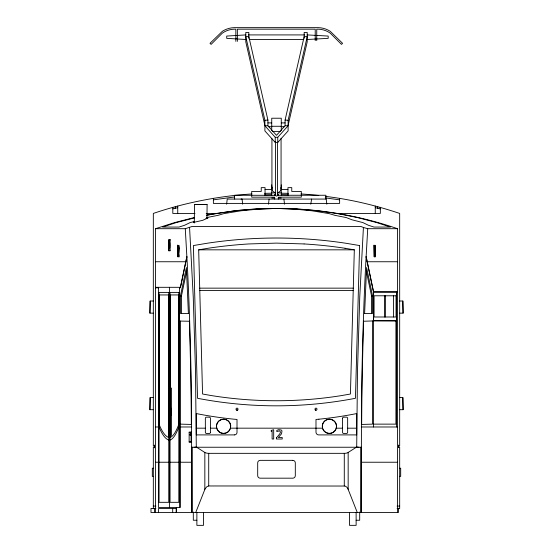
<?xml version="1.0" encoding="UTF-8"?>
<svg xmlns="http://www.w3.org/2000/svg" width="553" height="553" viewBox="0 0 553 553"><rect width="100%" height="100%" fill="white"/><g stroke="black" fill="none" stroke-linecap="round" stroke-linejoin="round"><path stroke-width="0.83" d="M155.476 512.5L155.476 228.7L185.283 228.7L192.009 226.502L360.991 226.502L363.418 227.483L359.74 297.182L357.487 371.257L356.706 447.232L358.959 447.239M194.29 222.963L194.49 204.458L207.112 204.603L206.96 218.055M153.326 313.15L149.918 313.15L150.153 301.012L153.326 301.012M153.326 409.704L149.918 409.704L150.153 397.566L153.326 397.566M345.058 248.283L354.321 249.832L350.429 394.013L341.63 395.561A410.9 409.04 0 0 1 211.37 395.568L202.571 394.013L198.679 249.832L207.942 248.283A421.884 388.648 0 0 1 248.981 243.942L276.5 243.113L304.019 243.942M363.604 321.258L363.224 335.429A490.262 61.86 90 0 0 361.773 409.676L361.662 424.441L372.577 424.13L372.577 320.947L363.349 321.258M364.614 313.447L366.591 267.534L372.577 296.028L372.577 313.447L364.399 313.447M363.432 227.483L367.717 228.7L365.789 262.813A493.739 62.295 90 0 0 363.494 316.53L362.906 334.848A492.806 62.178 90 0 0 361.455 409.483L361.268 512.5M277.516 142.245L277.516 195.202L277.074 195.907A1.113 0.947 0 0 1 276.058 195.962L275.484 195.32L275.484 141.513M226.612 204.195L227.228 199.073L326.201 199.073L326.816 204.195M268.488 204.195L269.097 199.073M310.751 204.195L311.609 199.073M186.873 256.461L180.389 287.311L155.476 287.311M186.893 256.938L180.402 287.816L179.462 287.816M188.601 313.447L180.423 313.447L180.423 296.028L186.409 267.534L188.386 313.447M181.432 313.447L181.432 296.028L186.714 270.887M285.085 120.084L304.171 36.567L307.205 36.761L288.113 120.284L288.113 130.902L277.765 142.439L275.235 142.439L264.887 130.902L264.887 120.284L245.795 36.761L248.829 36.567L267.915 120.084L267.915 125.752L276.5 135.319L285.085 125.752L285.085 120.084L288.113 120.284M288.113 125.434L307.205 41.91L307.205 32.461L304.171 32.461L304.171 38.281M195.727 512.5L205.073 488.873L206.87 486.688L208.716 485.963L345.058 486.039L346.849 487.145L347.955 488.838L357.273 512.5M230.463 428.167A7.12 7.12 0 0 1 218.546 431.354A7.12 7.12 0 0 1 221.739 419.437A7.12 7.12 0 0 1 230.463 428.167L230.456 428.188A7.113 7.113 0 0 1 216.721 428.188L216.707 428.174A7.134 7.12 0 0 1 223.585 419.195A7.134 7.12 0 0 1 230.47 428.167L322.544 428.188M336.286 428.188L336.293 428.167A7.134 7.12 0 0 0 329.415 419.195A7.134 7.12 0 0 0 322.53 428.167L323.249 429.881A7.113 7.113 0 0 0 336.286 428.195L342.57 428.188M275.726 194.753L275.484 195.32L234.444 195.257L234.645 199.073M277.765 142.439L277.765 137.289L288.113 125.752L285.085 125.752M170.621 414.204L170.22 411.75L170.621 409.303M196.668 447.239L204.838 452.478A5.046 1.853 0 0 0 208.716 453.342L344.284 453.336A4.313 1.583 0 0 0 348.134 452.472L356.332 447.239M194.214 222.071L193.274 222.458L202.661 220.343L207.983 217.93L206.006 218.442M155.476 228.7L174.624 222.583L194.324 217.529M189.568 227.483L193.26 297.182L195.513 371.257L196.294 447.239L194.041 447.239M251.926 193.958A392.443 392.443 0 0 0 234.223 195.472C206.711 198.582 179.538 204.499 153.326 213.43L153.326 445.877L154.342 445.877L154.342 447.149L153.326 447.149L153.326 508.629L155.911 508.629M172.812 208.916L177.72 207.658M194.214 217.979L176.255 222.583L162.541 227.062L178.985 227.062L184.481 225.306L190.094 222.596L193.999 221.594M206.919 215.062L234.963 210.734A378.929 378.929 0 0 1 318.037 210.734C345.086 213.852 371.796 219.776 397.524 228.7L397.524 512.5M206.497 215.4L215.47 213.582L235.626 210.741L256.004 209.027L275.857 208.481M206.808 217.55L217.986 215.359L223.896 213.603L241.267 210.769L258.839 209.062L276.5 208.453L294.161 209.062L311.733 210.769L329.104 213.603L335.014 215.359L346.192 217.55L351.971 219.79L362.906 222.596L368.519 225.306L374.015 227.062L390.459 227.062L376.745 222.583L357.356 217.536L337.53 213.582L317.374 210.741L296.346 208.999M207.112 204.603L194.49 204.458M213.617 199.82L234.389 196.986M264.887 120.284L267.915 120.084M245.795 34.915L226.716 36.063L226.716 38.351L245.795 39.491M307.205 39.491L328.192 38.351L328.192 36.063L307.205 34.915M242.062 199.073L242.677 204.195M248.359 34.915L304.641 34.915M235.841 38.337L237.368 38.337M315.217 38.337L316.745 38.337M249.209 39.491L303.791 39.491M267.915 122.904L271.73 122.904M281.27 122.904L285.085 122.904M267.915 125.752L264.887 125.752L275.235 137.289L275.235 142.439M271.73 126.271L281.27 126.271M268.675 126.713L271.73 126.713M281.27 126.713L284.325 126.713M272.525 131.393L280.475 131.393M275.235 137.289L277.765 137.289M265.053 189.534L271.834 189.534M281.166 189.534L287.947 189.534M271.73 192.907L275.705 192.907M277.295 192.907L281.27 192.907M277.509 195.257L325.945 195.257L325.945 199.073M271.73 198.029L274.91 198.029M278.09 198.029L281.27 198.029M194.995 213.43L172.812 213.43L172.812 207.32M206.207 213.43L217.419 213.43M335.581 213.43L380.34 213.43L380.34 207.32M367.717 228.7L397.524 228.7M170.041 240.133L168.762 240.133L168.762 250.309L170.041 250.309M198.679 249.832L354.321 249.832M155.476 261.749L185.76 261.749M367.24 261.749L397.524 261.749M155.476 287.816L158.421 287.816M199.716 288.148L353.284 288.148M199.778 290.56L353.222 290.56M366.127 256.461L373.538 291.714L397.524 291.714M397.524 292.226L373.607 292.226L373.607 320.553L396.501 320.553L396.501 292.226M180.423 296.028L181.432 296.028M366.286 270.887L371.568 296.028L372.577 296.028M399.674 301.012L402.847 301.012L403.082 313.15L399.674 313.15M179.462 321.058L189.651 321.258M396.563 321.058L372.577 320.947M170.365 388.116L171.492 388.116L171.492 435.384L170.594 435.384M399.674 397.566L402.847 397.566L403.082 409.704L399.674 409.704M373.538 424.13L395.92 424.13L395.92 321.058M155.476 426.985L158.421 426.985M180.423 426.985L191.677 426.985M361.323 426.985L397.524 426.985M205.35 428.174L196.246 428.174M210.43 428.174L216.707 428.174M347.65 428.188L356.754 428.188M189.202 432.584L190.999 432.584M189.202 441.743L190.999 441.743M155.476 462.232L158.421 462.232M159.057 462.232L168.762 462.232M170.041 462.232L178.819 462.232M180.423 462.232L191.601 462.232M361.399 462.232L397.524 462.232M153.326 468.218L152.31 468.218L152.31 476.354L153.326 476.354M399.674 468.218L400.69 468.218L400.69 476.354L399.674 476.354M153.326 506.085L155.911 506.085M397.089 506.085L399.674 506.085M153.119 508.428L150.983 508.428L150.983 512.5L398.457 512.5L398.457 508.235M397.089 508.629L399.674 508.629L399.674 447.149L398.658 447.149L398.658 445.877L399.674 445.877L399.674 213.43C375.57 205.329 350.713 199.391 325.447 196.377M196.875 520.249L193.308 520.249L193.308 512.037M356.125 520.249L359.692 520.249L359.692 512.037M241.067 199.073L241.806 199.073M195.333 447.239L196.025 447.239M356.975 447.232L357.667 447.239M277.143 208.481L296.996 209.027M180.423 424.13L191.338 424.441L191.227 409.676A490.262 61.86 90 0 0 189.776 335.429L189.396 321.258M325.261 197.891L339.383 199.82M375.28 207.658L380.188 208.916L380.188 207.32M277.343 194.822L277.516 195.202M264.887 125.434L245.795 41.91L245.795 32.461L248.829 32.461L248.829 38.281M366.107 256.869L373.538 292.226M283.903 199.073L284.512 204.195M185.283 228.7L187.211 262.813A493.739 62.295 -90 0 1 189.506 316.53L190.094 334.848A492.806 62.178 -90 0 1 191.545 409.483L191.732 512.5M403.082 313.15L402.847 301.012M403.082 409.704L402.847 397.566M398.457 445.041L398.457 447.619M396.563 291.714L396.563 426.985M393.529 295.786L393.529 316.993M385.054 295.786L385.054 316.993M384.923 295.786L384.923 316.993M377.72 206.698L377.72 208.274M375.252 206.075L375.252 213.43M373.538 291.714L373.538 426.985M371.568 296.028L371.568 313.447M361.399 512.5L361.399 447.239L191.601 447.239L191.601 512.5M360.756 447.239L360.756 512.5M356.125 512.583L356.125 525.35L349.51 525.35L349.51 512.41M348.162 452.478L348.162 489.357M344.284 453.336L344.284 485.963M339.625 198.313L339.625 203.4L213.375 203.4L213.375 198.313M316.745 40.625L316.745 29.178L318.265 29.178A21.449 21.449 0 0 1 330.286 33.18L341.491 44.385L342.57 43.307L330.224 31.3A22.936 22.936 0 0 0 318.341 27.65L234.244 27.65A22.936 22.936 0 0 0 222.361 31.3L210.016 43.307L211.094 44.385L222.292 33.18A21.449 21.449 0 0 1 234.313 29.178L235.841 29.178L235.841 41.385M315.217 40.625L315.217 29.178L237.368 29.178L237.368 41.385M287.947 195.257L287.947 187.626L291.763 187.626L291.763 191.442L301.302 191.442L301.302 197.165L278.408 197.165L278.408 199.073M281.27 130.543L281.27 118.224L271.73 118.224L271.73 130.543M281.27 184.861L281.27 195.617M281.069 138.271L281.069 188.67M278.532 194.241L278.532 195.257M274.592 199.073L274.592 197.165L251.698 197.165L251.698 191.442L261.237 191.442L261.237 187.626L265.053 187.626L265.053 195.257M274.468 194.241L274.468 195.257M271.931 138.685L271.931 189.091M271.73 184.861L271.73 195.617M208.716 453.336L208.716 485.963M204.838 452.478L204.838 489.357M203.49 512.41L203.49 525.35L196.875 525.35L196.875 512.583M192.244 447.239L192.244 512.5M180.423 321.058L180.423 507.412L158.421 507.412L158.421 287.311M179.462 287.311L179.462 507.412M177.748 206.075L177.748 213.43M176.359 507.412L176.359 512.5M176.227 512.5L176.227 508.428L158.58 508.428L158.58 512.5M175.28 206.698L175.28 208.274M172.695 508.428L172.695 512.5M170.594 388.116L170.594 408.377M170.594 415.13L170.594 437.236M170.365 407.976L170.365 294.943L178.495 294.943L178.495 425.146L178.011 426.404A244.682 30.871 -90 0 1 170.766 437.16L170.365 437.333L170.365 414.881M169.405 287.311L169.405 507.412M154.543 445.034L154.543 447.854M154.543 508.235L154.543 512.5M150.153 301.012L149.918 313.15M150.153 397.566L149.918 409.704M304.122 243.942A421.884 388.648 0 0 1 345.162 248.283M178.819 426.985A247.226 31.196 -90 0 1 170.041 440.015M170.925 408.314A3.56 0.449 -90 0 1 171.492 411.75A3.56 0.449 -90 0 1 170.925 415.192M315.991 410.354A1.016 1.016 0 0 1 315.265 410.056M168.762 440.015A300.051 37.86 -90 0 1 159.057 426.985M237.728 410.056A1.016 1.016 0 0 1 237.009 410.354M264.624 193.37A392.443 392.443 0 0 1 271.412 193.218M281.588 193.218A392.443 392.443 0 0 1 288.376 193.37M301.074 193.958A392.443 392.443 0 0 1 318.777 195.472M264.673 194.891A390.916 390.916 0 0 1 271.433 194.746M281.567 194.746A390.916 390.916 0 0 1 288.327 194.891M280.855 187.681A4.576 3.864 0 0 1 277.924 192.555M275.553 192.658A4.576 3.864 0 0 1 272.415 187.135M271.246 430.428L271.246 431.589L272.117 431.133L272.117 439.013L273.687 439.013L273.687 429.736L271.246 430.428M276.5 437.852L276.5 439.013L282.23 439.013L282.23 437.499L278.366 437.499L281.525 433.794L281.982 430.994A1.894 1.894 0 0 0 281.076 429.964L278.622 429.667L276.79 430.4L276.79 431.554L279.742 430.863L280.482 432.107L279.804 433.808L276.5 437.852M342.57 418.262L342.584 432.55A1.12 1.12 0 0 0 343.461 433.428L346.551 433.441A1.196 1.196 0 0 0 347.65 432.342L347.65 418.262A1.196 1.196 0 0 0 346.551 417.162L343.669 417.162A1.196 1.196 0 0 0 342.57 418.262M178.951 248.166L178.322 256.799L179.227 256.799L179.227 254.905L178.619 254.905C179.393 254.76 179.366 239.781 178.37 247.468L178.743 246.5L178.951 248.166M375.28 248.166L374.651 256.799L375.556 256.799L375.556 254.905L374.948 254.905C375.722 254.76 375.694 239.781 374.699 247.468L375.072 246.5L375.28 248.166M169.723 411.093C170.103 421.199 170.829 403.932 169.723 411.093M190.101 434.395C190.197 437.852 190.522 432.204 190.101 434.395M190.605 434.395C190.709 437.9 191.02 432.1 190.605 434.395M359.609 245.553L355.455 398.291A415.911 414.031 0 0 1 197.545 398.298L193.391 245.553L207.119 243.258A419.63 380.077 0 0 1 345.881 243.251L359.609 245.553M210.43 432.418L210.416 432.55A1.12 1.12 0 0 1 209.539 433.428L206.449 433.441A1.196 1.196 0 0 1 205.35 432.342L205.35 418.262A1.196 1.196 0 0 1 206.449 417.162L209.331 417.162A1.196 1.196 0 0 1 210.43 418.262L210.43 432.418M177.693 245.2L177.879 256.799L177.693 245.2M374.028 245.2L374.208 256.799L374.028 245.2M318.901 419.202L315.991 419.444L315.991 432.156A2.758 2.758 0 0 0 318.535 434.907L356.692 434.907L356.692 413.561A386.761 386.132 0 0 1 318.901 419.202M170.11 239.629L168.693 239.629L168.693 250.82L170.11 250.82L170.11 239.629M168.762 292.399L159.057 292.399L159.057 502.318L168.762 502.318L168.762 292.399M178.819 292.399L170.041 292.399L170.041 502.318L178.819 502.318L178.819 292.399M168.437 294.943L159.382 294.943L159.382 425.084L159.935 426.384A297.507 37.535 -90 0 0 167.96 437.16L168.437 437.347L168.437 294.943M396.052 295.786L374.056 295.786L374.056 316.993L396.052 316.993L396.052 295.786M191.068 432.073L189.14 432.073L189.14 442.248L191.068 442.248L191.068 432.073M234.465 434.907L196.308 434.907L196.308 413.561A386.761 386.132 0 0 0 234.099 419.202L237.009 419.444L237.009 432.529A2.544 2.544 0 0 1 234.465 434.9M292.765 460.345L260.235 460.345A2.544 2.544 0 0 0 257.691 462.889L257.691 475.635A2.544 2.544 0 0 0 260.235 478.179L292.765 478.179A2.544 2.544 0 0 0 295.309 475.635L295.309 462.889A2.544 2.544 0 0 0 292.765 460.345M325.855 432.487A7.12 7.12 0 0 0 336.535 426.322A7.12 7.12 0 0 0 325.855 420.149A7.12 7.12 0 0 0 325.855 432.487M169.723 247.744A3.56 0.449 -90 0 0 169.515 241.785A3.56 0.449 -90 0 0 168.969 246.147A3.56 0.449 -90 0 0 169.723 247.744M170.421 413.533A3.56 0.449 -90 0 0 170.034 408.19A3.56 0.449 -90 0 0 169.647 413.533A3.56 0.449 -90 0 0 170.421 413.533M315.48 410.029A1.016 1.016 0 0 0 317.007 409.144A1.016 1.016 0 0 0 315.48 408.266A1.016 1.016 0 0 0 315.48 410.029M236.504 410.022A1.016 1.016 0 0 0 238.025 409.144A1.016 1.016 0 0 0 236.504 408.266A1.016 1.016 0 0 0 236.504 410.022"/></g></svg>
